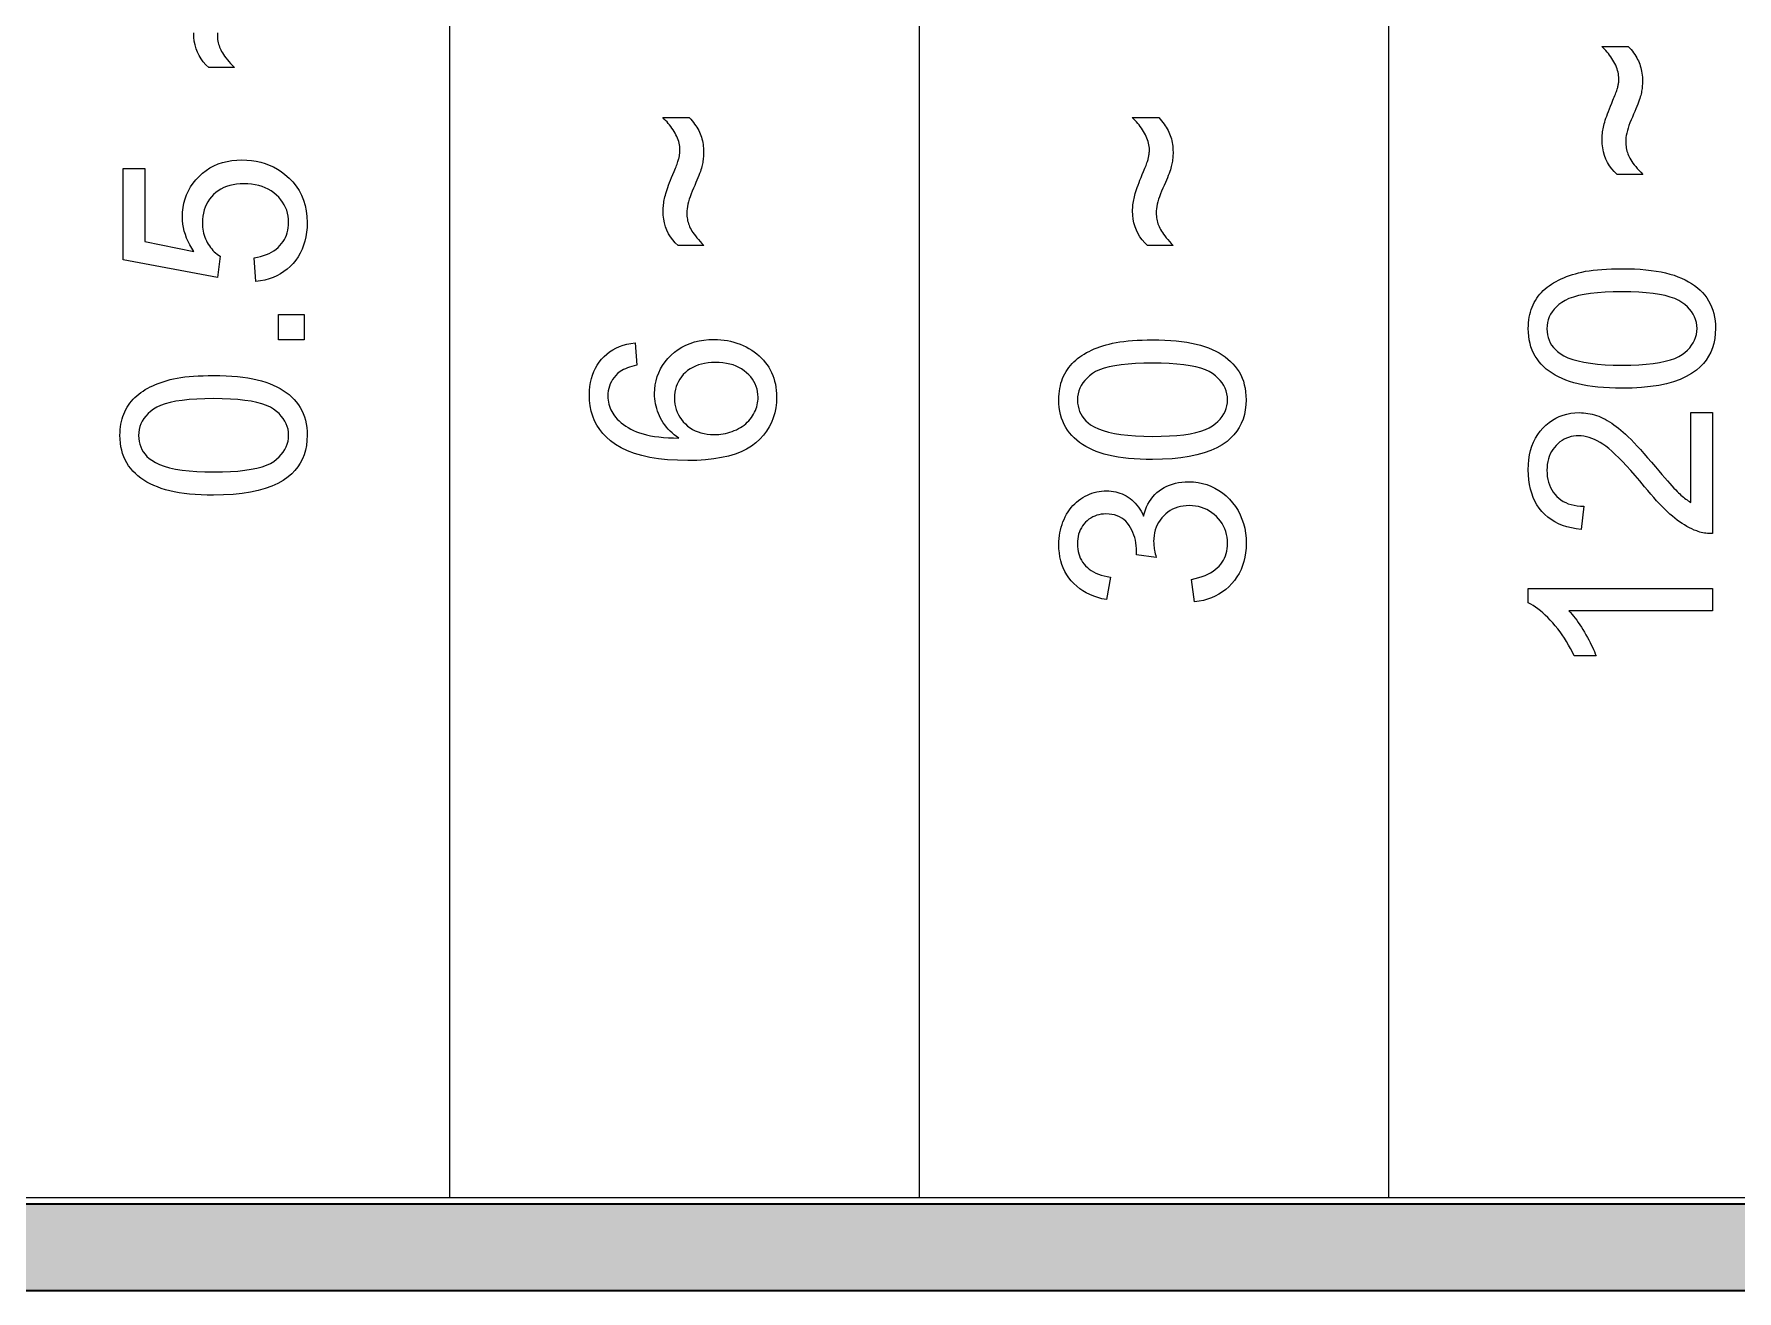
# Model space of a CAD drawing. Extents: x 23 to 417, y 3 to 294.
# Drawn here: x 185 to 194.29, y 9.76 to 16.62 of the extents above; entities that cross this region are included whole.
import ezdxf

# ---------------------------------------------------------------- set-up
doc = ezdxf.new("R2010")
doc.units = 0

msp = doc.modelspace()

# ---------------------------------------------------------------- linework, layer by layer
at = {"color": 7, "lineweight": 13}
for p, q in [((187.2701, 10.2717), (187.2701, 50.2717)), ((189.8308, 10.2717), (189.8308, 50.2717)), ((192.3915, 10.2717), (192.3915, 50.2717)), ((176.4666, 10.2717), (230.8022, 10.2717))]:
    msp.add_line(p, q, dxfattribs=at)
at = {"color": 7, "lineweight": 35}
for p, q in [((30.2375, 10.2375), (409.7625, 10.2375)), ((410.2375, 9.7625), (29.7625, 9.7625))]:
    msp.add_line(p, q, dxfattribs=at)
at = {"color": 7, "lineweight": 13}
msp.add_lwpolyline([(186.0017, 16.6232), (186.0013, 16.6121), (186.0015, 16.6034), (186.0021, 16.5949), (186.003, 16.5864), (186.0043, 16.578), (186.006, 16.5697), (186.0081, 16.5616), (186.0105, 16.5535), (186.0134, 16.5455), (186.0165, 16.5377), (186.0201, 16.5299), (186.0242, 16.522), (186.0291, 16.5137), (186.0346, 16.5051), (186.041, 16.4961), (186.048, 16.4867), (186.0558, 16.4769), (186.0643, 16.4668), (186.0735, 16.4562), (186.0834, 16.4453), (186.0941, 16.4341), (185.9543, 16.4341), (185.9387, 16.449), (185.9248, 16.4648), (185.9125, 16.4815), (185.9019, 16.4991), (185.8929, 16.5176), (185.8855, 16.537), (185.8798, 16.5574), (185.8757, 16.5786), (185.8732, 16.6007), (185.8724, 16.6237)], dxfattribs=at)
for points in [[(193.7762, 15.8515), (193.6364, 15.8515), (193.6208, 15.8664), (193.6069, 15.8823), (193.5947, 15.899), (193.584, 15.9166), (193.575, 15.9351), (193.5676, 15.9545), (193.5619, 15.9748), (193.5578, 15.996), (193.5554, 16.0182), (193.5545, 16.0412), (193.5547, 16.0494), (193.555, 16.0577), (193.5556, 16.0661), (193.5564, 16.0746), (193.5575, 16.0831), (193.5588, 16.0918), (193.5604, 16.1005), (193.5622, 16.1093), (193.5642, 16.1182), (193.5665, 16.1271), (193.5691, 16.1365), (193.5722, 16.1467), (193.5758, 16.1576), (193.5798, 16.1692), (193.5843, 16.1817), (193.5893, 16.1949), (193.5947, 16.2089), (193.6006, 16.2236), (193.607, 16.2391), (193.6139, 16.2554), (193.6177, 16.2645), (193.6212, 16.2732), (193.6245, 16.2815), (193.6275, 16.2892), (193.6302, 16.2965), (193.6327, 16.3034), (193.6349, 16.3097), (193.6368, 16.3156), (193.6384, 16.321), (193.6398, 16.326), (193.641, 16.3307), (193.642, 16.3354), (193.6429, 16.3401), (193.6437, 16.3448), (193.6444, 16.3496), (193.645, 16.3543), (193.6454, 16.3591), (193.6457, 16.3638), (193.6459, 16.3686), (193.6459, 16.3734), (193.6457, 16.3823), (193.6449, 16.3912), (193.6436, 16.4002), (193.6417, 16.4093), (193.6393, 16.4185), (193.6364, 16.4277), (193.6329, 16.4369), (193.6289, 16.4463), (193.6244, 16.4557), (193.6193, 16.4651), (193.6139, 16.4745), (193.6082, 16.4836), (193.6021, 16.4926), (193.5959, 16.5013), (193.5893, 16.5099), (193.5825, 16.5182), (193.5754, 16.5263), (193.568, 16.5342), (193.5604, 16.5419), (193.5525, 16.5494), (193.6971, 16.5494), (193.7051, 16.5406), (193.7126, 16.5318), (193.7196, 16.5231), (193.7262, 16.5143), (193.7324, 16.5054), (193.7381, 16.4966), (193.7434, 16.4877), (193.7482, 16.4788), (193.7525, 16.4699), (193.7564, 16.461), (193.7599, 16.452), (193.7631, 16.4427), (193.7658, 16.4332), (193.7682, 16.4235), (193.7703, 16.4135), (193.7719, 16.4033), (193.7732, 16.393), (193.7741, 16.3823), (193.7747, 16.3715), (193.7749, 16.3604), (193.7748, 16.3523), (193.7745, 16.3442), (193.774, 16.3362), (193.7733, 16.3283), (193.7725, 16.3204), (193.7714, 16.3126), (193.7702, 16.3049), (193.7688, 16.2973), (193.7671, 16.2898), (193.7653, 16.2823), (193.7631, 16.2744), (193.7604, 16.2657), (193.7572, 16.2561), (193.7534, 16.2456), (193.7491, 16.2342), (193.7443, 16.222), (193.7389, 16.2089), (193.733, 16.1949), (193.7266, 16.18), (193.7196, 16.1643), (193.7127, 16.1484), (193.7066, 16.133), (193.7012, 16.1182), (193.6965, 16.1039), (193.6925, 16.0902), (193.6892, 16.077), (193.6867, 16.0643), (193.6849, 16.0522), (193.6838, 16.0406), (193.6835, 16.0296), (193.6836, 16.0209), (193.6842, 16.0123), (193.6852, 16.0038), (193.6865, 15.9955), (193.6881, 15.9872), (193.6902, 15.979), (193.6927, 15.971), (193.6955, 15.963), (193.6987, 15.9551), (193.7022, 15.9474), (193.7063, 15.9395), (193.7112, 15.9312), (193.7168, 15.9226), (193.7231, 15.9135), (193.7301, 15.9041), (193.7379, 15.8944), (193.7464, 15.8842), (193.7556, 15.8737), (193.7655, 15.8628)], [(188.6548, 15.4631), (188.515, 15.4631), (188.4994, 15.478), (188.4855, 15.4938), (188.4732, 15.5105), (188.4626, 15.5281), (188.4536, 15.5466), (188.4462, 15.566), (188.4405, 15.5864), (188.4364, 15.6076), (188.4339, 15.6297), (188.4331, 15.6527), (188.4332, 15.6609), (188.4336, 15.6692), (188.4342, 15.6776), (188.435, 15.6861), (188.4361, 15.6946), (188.4374, 15.7033), (188.439, 15.712), (188.4408, 15.7208), (188.4428, 15.7297), (188.4451, 15.7386), (188.4477, 15.748), (188.4508, 15.7582), (188.4543, 15.7691), (188.4584, 15.7808), (188.4629, 15.7932), (188.4678, 15.8064), (188.4733, 15.8204), (188.4792, 15.8351), (188.4856, 15.8506), (188.4925, 15.8669), (188.4963, 15.8761), (188.4998, 15.8848), (188.5031, 15.893), (188.5061, 15.9008), (188.5088, 15.9081), (188.5113, 15.9149), (188.5135, 15.9212), (188.5154, 15.9271), (188.517, 15.9325), (188.5184, 15.9375), (188.5196, 15.9422), (188.5206, 15.9469), (188.5215, 15.9516), (188.5223, 15.9564), (188.523, 15.9611), (188.5235, 15.9658), (188.524, 15.9706), (188.5243, 15.9754), (188.5245, 15.9801), (188.5245, 15.9849), (188.5243, 15.9938), (188.5235, 16.0027), (188.5221, 16.0118), (188.5203, 16.0209), (188.5179, 16.03), (188.515, 16.0392), (188.5115, 16.0485), (188.5075, 16.0578), (188.503, 16.0672), (188.4979, 16.0766), (188.4925, 16.086), (188.4867, 16.0952), (188.4807, 16.1041), (188.4745, 16.1129), (188.4679, 16.1214), (188.4611, 16.1297), (188.454, 16.1378), (188.4466, 16.1457), (188.439, 16.1534), (188.4311, 16.1609), (188.5757, 16.1609), (188.5836, 16.1521), (188.5912, 16.1434), (188.5982, 16.1346), (188.6048, 16.1258), (188.611, 16.117), (188.6167, 16.1081), (188.622, 16.0993), (188.6268, 16.0904), (188.6311, 16.0815), (188.635, 16.0725), (188.6385, 16.0635), (188.6417, 16.0542), (188.6444, 16.0447), (188.6468, 16.035), (188.6488, 16.0251), (188.6505, 16.0149), (188.6518, 16.0045), (188.6527, 15.9939), (188.6533, 15.983), (188.6534, 15.9719), (188.6534, 15.9638), (188.6531, 15.9557), (188.6526, 15.9477), (188.6519, 15.9398), (188.6511, 15.9319), (188.65, 15.9242), (188.6488, 15.9165), (188.6473, 15.9088), (188.6457, 15.9013), (188.6439, 15.8938), (188.6417, 15.886), (188.639, 15.8772), (188.6358, 15.8676), (188.632, 15.8571), (188.6277, 15.8457), (188.6229, 15.8335), (188.6175, 15.8204), (188.6116, 15.8064), (188.6052, 15.7915), (188.5982, 15.7758), (188.5913, 15.7599), (188.5852, 15.7446), (188.5798, 15.7297), (188.5751, 15.7155), (188.5711, 15.7017), (188.5678, 15.6885), (188.5653, 15.6759), (188.5635, 15.6637), (188.5624, 15.6521), (188.562, 15.6411), (188.5622, 15.6324), (188.5628, 15.6238), (188.5637, 15.6154), (188.565, 15.607), (188.5667, 15.5987), (188.5688, 15.5906), (188.5712, 15.5825), (188.5741, 15.5745), (188.5772, 15.5667), (188.5808, 15.5589), (188.5849, 15.551), (188.5898, 15.5427), (188.5953, 15.5341), (188.6017, 15.5251), (188.6087, 15.5157), (188.6165, 15.5059), (188.625, 15.4958), (188.6342, 15.4852), (188.6441, 15.4743)], [(191.2155, 15.4631), (191.0757, 15.4631), (191.0601, 15.478), (191.0462, 15.4938), (191.034, 15.5105), (191.0233, 15.5281), (191.0143, 15.5466), (191.0069, 15.566), (191.0012, 15.5864), (190.9971, 15.6076), (190.9947, 15.6297), (190.9938, 15.6527), (190.994, 15.6609), (190.9943, 15.6692), (190.9949, 15.6776), (190.9957, 15.6861), (190.9968, 15.6946), (190.9981, 15.7033), (190.9997, 15.712), (191.0015, 15.7208), (191.0035, 15.7297), (191.0058, 15.7386), (191.0084, 15.748), (191.0115, 15.7582), (191.0151, 15.7691), (191.0191, 15.7808), (191.0236, 15.7932), (191.0286, 15.8064), (191.034, 15.8204), (191.0399, 15.8351), (191.0463, 15.8506), (191.0532, 15.8669), (191.057, 15.8761), (191.0605, 15.8848), (191.0638, 15.893), (191.0668, 15.9008), (191.0695, 15.9081), (191.072, 15.9149), (191.0742, 15.9212), (191.0761, 15.9271), (191.0777, 15.9325), (191.0791, 15.9375), (191.0803, 15.9422), (191.0813, 15.9469), (191.0822, 15.9516), (191.083, 15.9564), (191.0837, 15.9611), (191.0843, 15.9658), (191.0847, 15.9706), (191.085, 15.9754), (191.0852, 15.9801), (191.0852, 15.9849), (191.085, 15.9938), (191.0842, 16.0027), (191.0829, 16.0118), (191.081, 16.0209), (191.0786, 16.03), (191.0757, 16.0392), (191.0722, 16.0485), (191.0682, 16.0578), (191.0637, 16.0672), (191.0586, 16.0766), (191.0532, 16.086), (191.0475, 16.0952), (191.0414, 16.1041), (191.0352, 16.1129), (191.0286, 16.1214), (191.0218, 16.1297), (191.0147, 16.1378), (191.0073, 16.1457), (190.9997, 16.1534), (190.9918, 16.1609), (191.1364, 16.1609), (191.1444, 16.1521), (191.1519, 16.1434), (191.1589, 16.1346), (191.1655, 16.1258), (191.1717, 16.117), (191.1774, 16.1081), (191.1827, 16.0993), (191.1875, 16.0904), (191.1918, 16.0815), (191.1957, 16.0725), (191.1992, 16.0635), (191.2024, 16.0542), (191.2051, 16.0447), (191.2075, 16.035), (191.2096, 16.0251), (191.2112, 16.0149), (191.2125, 16.0045), (191.2134, 15.9939), (191.214, 15.983), (191.2142, 15.9719), (191.2141, 15.9638), (191.2138, 15.9557), (191.2133, 15.9477), (191.2126, 15.9398), (191.2118, 15.9319), (191.2107, 15.9242), (191.2095, 15.9165), (191.2081, 15.9088), (191.2064, 15.9013), (191.2046, 15.8938), (191.2024, 15.886), (191.1997, 15.8772), (191.1965, 15.8676), (191.1927, 15.8571), (191.1884, 15.8457), (191.1836, 15.8335), (191.1782, 15.8204), (191.1723, 15.8064), (191.1659, 15.7915), (191.1589, 15.7758), (191.152, 15.7599), (191.1459, 15.7446), (191.1405, 15.7297), (191.1358, 15.7155), (191.1318, 15.7017), (191.1285, 15.6885), (191.126, 15.6759), (191.1242, 15.6637), (191.1231, 15.6521), (191.1228, 15.6411), (191.1229, 15.6324), (191.1235, 15.6238), (191.1245, 15.6154), (191.1258, 15.607), (191.1274, 15.5987), (191.1295, 15.5906), (191.132, 15.5825), (191.1348, 15.5745), (191.138, 15.5667), (191.1415, 15.5589), (191.1456, 15.551), (191.1505, 15.5427), (191.1561, 15.5341), (191.1624, 15.5251), (191.1694, 15.5157), (191.1772, 15.5059), (191.1857, 15.4958), (191.1949, 15.4852), (191.2048, 15.4743)], [(186.2121, 15.2676), (186.2012, 15.3966), (186.2196, 15.3998), (186.237, 15.4038), (186.2535, 15.4086), (186.269, 15.4141), (186.2837, 15.4203), (186.2973, 15.4274), (186.3101, 15.4352), (186.3219, 15.4437), (186.3328, 15.453), (186.3427, 15.4631), (186.3518, 15.4737), (186.3598, 15.4848), (186.3669, 15.4963), (186.3731, 15.5082), (186.3783, 15.5206), (186.3826, 15.5334), (186.3859, 15.5466), (186.3883, 15.5603), (186.3897, 15.5744), (186.3902, 15.5889), (186.3895, 15.6064), (186.3875, 15.6233), (186.3841, 15.6397), (186.3795, 15.6555), (186.3734, 15.6708), (186.3661, 15.6855), (186.3574, 15.6997), (186.3474, 15.7133), (186.336, 15.7264), (186.3233, 15.739), (186.3095, 15.7506), (186.2948, 15.7611), (186.2793, 15.7703), (186.2628, 15.7783), (186.2455, 15.785), (186.2274, 15.7906), (186.2083, 15.7949), (186.1884, 15.7979), (186.1676, 15.7998), (186.146, 15.8004), (186.1254, 15.7998), (186.1057, 15.798), (186.0869, 15.7951), (186.069, 15.7909), (186.052, 15.7856), (186.0359, 15.7791), (186.0206, 15.7715), (186.0063, 15.7626), (185.9928, 15.7526), (185.9802, 15.7414), (185.9687, 15.7292), (185.9583, 15.7163), (185.9492, 15.7027), (185.9413, 15.6883), (185.9347, 15.6732), (185.9292, 15.6574), (185.925, 15.6409), (185.9219, 15.6236), (185.9201, 15.6056), (185.9195, 15.5869), (185.9198, 15.5751), (185.9206, 15.5636), (185.9219, 15.5523), (185.9238, 15.5412), (185.9262, 15.5304), (185.9292, 15.5198), (185.9327, 15.5095), (185.9367, 15.4993), (185.9413, 15.4894), (185.9464, 15.4798), (185.952, 15.4704), (185.9579, 15.4615), (185.9641, 15.453), (185.9706, 15.4449), (185.9774, 15.4371), (185.9845, 15.4298), (185.992, 15.423), (185.9998, 15.4165), (186.0079, 15.4104), (186.0164, 15.4047), (186.0013, 15.2895), (185.4877, 15.3863), (185.4877, 15.8836), (185.605, 15.8836), (185.605, 15.4846), (185.8738, 15.4307), (185.8619, 15.4488), (185.8512, 15.467), (185.8418, 15.4855), (185.8336, 15.5041), (185.8267, 15.5229), (185.8211, 15.5419), (185.8167, 15.5611), (185.8135, 15.5804), (185.8117, 15.5999), (185.811, 15.6196), (185.8119, 15.6454), (185.8147, 15.6704), (185.8192, 15.6945), (185.8255, 15.7178), (185.8337, 15.7403), (185.8437, 15.762), (185.8555, 15.7829), (185.8691, 15.803), (185.8845, 15.8222), (185.9017, 15.8406), (185.9204, 15.8577), (185.9401, 15.873), (185.9609, 15.8865), (185.9826, 15.8982), (186.0054, 15.9082), (186.0293, 15.9163), (186.0542, 15.9226), (186.0801, 15.9271), (186.107, 15.9298), (186.135, 15.9307), (186.1618, 15.9299), (186.1879, 15.9275), (186.2132, 15.9235), (186.2377, 15.918), (186.2616, 15.9109), (186.2847, 15.9022), (186.307, 15.8919), (186.3287, 15.88), (186.3495, 15.8666), (186.3697, 15.8515), (186.3928, 15.8316), (186.4134, 15.8103), (186.4316, 15.7875), (186.4474, 15.7633), (186.4608, 15.7378), (186.4717, 15.7108), (186.4802, 15.6825), (186.4863, 15.6527), (186.4899, 15.6215), (186.4911, 15.5889), (186.4904, 15.5621), (186.4881, 15.5364), (186.4842, 15.5116), (186.4789, 15.4878), (186.472, 15.465), (186.4636, 15.4433), (186.4537, 15.4225), (186.4422, 15.4027), (186.4292, 15.384), (186.4147, 15.3662), (186.3989, 15.3497), (186.3822, 15.3346), (186.3644, 15.3211), (186.3456, 15.309), (186.3259, 15.2984), (186.3051, 15.2893), (186.2834, 15.2817), (186.2606, 15.2755), (186.2369, 15.2708)], [(193.663, 14.6851), (193.6282, 14.6855), (193.5948, 14.6866), (193.5628, 14.6884), (193.5322, 14.6909), (193.5029, 14.6942), (193.4751, 14.6982), (193.4486, 14.703), (193.4235, 14.7085), (193.3998, 14.7147), (193.3775, 14.7216), (193.3564, 14.7292), (193.3363, 14.7376), (193.3171, 14.7467), (193.299, 14.7565), (193.2818, 14.767), (193.2656, 14.7782), (193.2504, 14.7901), (193.2362, 14.8027), (193.223, 14.816), (193.2107, 14.83), (193.1996, 14.8448), (193.1896, 14.8603), (193.1808, 14.8766), (193.1732, 14.8936), (193.1667, 14.9113), (193.1615, 14.9298), (193.1574, 14.949), (193.1544, 14.969), (193.1527, 14.9897), (193.1521, 15.0112), (193.1524, 15.0271), (193.1534, 15.0426), (193.155, 15.0577), (193.1573, 15.0724), (193.1602, 15.0867), (193.1637, 15.1006), (193.168, 15.1141), (193.1728, 15.1273), (193.1783, 15.14), (193.1845, 15.1524), (193.1913, 15.1643), (193.1986, 15.1758), (193.2065, 15.1869), (193.215, 15.1975), (193.224, 15.2078), (193.2337, 15.2176), (193.2439, 15.227), (193.2547, 15.236), (193.266, 15.2445), (193.2779, 15.2526), (193.2904, 15.2604), (193.3034, 15.2678), (193.317, 15.2748), (193.331, 15.2815), (193.3456, 15.2879), (193.3608, 15.294), (193.3764, 15.2997), (193.3926, 15.305), (193.4094, 15.31), (193.4266, 15.3147), (193.4448, 15.319), (193.4641, 15.3228), (193.4847, 15.3262), (193.5065, 15.3291), (193.5296, 15.3316), (193.5538, 15.3336), (193.5793, 15.3352), (193.606, 15.3363), (193.6339, 15.337), (193.663, 15.3372), (193.6975, 15.3368), (193.7307, 15.3358), (193.7625, 15.334), (193.7929, 15.3314), (193.822, 15.3282), (193.8497, 15.3242), (193.8761, 15.3195), (193.9011, 15.3141), (193.9248, 15.3079), (193.9471, 15.3011), (193.9682, 15.2935), (193.9884, 15.2852), (194.0076, 15.2761), (194.0257, 15.2664), (194.0429, 15.256), (194.0592, 15.2448), (194.0744, 15.2329), (194.0887, 15.2203), (194.1019, 15.207), (194.1142, 15.1929), (194.1254, 15.1782), (194.1355, 15.1626), (194.1443, 15.1464), (194.152, 15.1293), (194.1585, 15.1115), (194.1638, 15.093), (194.1679, 15.0736), (194.1709, 15.0536), (194.1726, 15.0327), (194.1732, 15.0112), (194.1722, 14.9829), (194.1691, 14.9558), (194.1639, 14.93), (194.1566, 14.9054), (194.1473, 14.8821), (194.1359, 14.86), (194.1224, 14.8391), (194.1069, 14.8195), (194.0892, 14.8011), (194.0695, 14.784), (194.043, 14.7652), (194.0133, 14.7484), (193.9805, 14.7336), (193.9446, 14.7207), (193.9055, 14.7098), (193.8633, 14.7009), (193.8179, 14.694), (193.7694, 14.6891), (193.7178, 14.6861)], [(193.663, 14.8113), (193.7106, 14.8119), (193.7549, 14.8136), (193.7959, 14.8165), (193.8336, 14.8205), (193.8681, 14.8257), (193.8992, 14.832), (193.927, 14.8395), (193.9516, 14.8482), (193.9728, 14.858), (193.9908, 14.8689), (194.0062, 14.8807), (194.0201, 14.8931), (194.0323, 14.9059), (194.0429, 14.9194), (194.0519, 14.9333), (194.0592, 14.9478), (194.0649, 14.9628), (194.069, 14.9784), (194.0715, 14.9945), (194.0723, 15.0112), (194.0715, 15.0278), (194.069, 15.0439), (194.0649, 15.0595), (194.0592, 15.0745), (194.0518, 15.089), (194.0428, 15.103), (194.0322, 15.1164), (194.0199, 15.1292), (194.006, 15.1416), (193.9904, 15.1534), (193.9724, 15.1643), (193.9511, 15.1741), (193.9266, 15.1828), (193.8987, 15.1903), (193.8676, 15.1966), (193.8333, 15.2018), (193.7956, 15.2058), (193.7547, 15.2087), (193.7105, 15.2104), (193.663, 15.211), (193.6153, 15.2104), (193.5708, 15.2087), (193.5298, 15.2058), (193.492, 15.2018), (193.4575, 15.1966), (193.4263, 15.1903), (193.3985, 15.1828), (193.374, 15.1741), (193.3528, 15.1643), (193.3349, 15.1534), (193.3195, 15.1416), (193.3057, 15.1292), (193.2935, 15.1162), (193.2829, 15.1027), (193.274, 15.0887), (193.2667, 15.074), (193.261, 15.0588), (193.257, 15.043), (193.2545, 15.0267), (193.2537, 15.0098), (193.2544, 14.9932), (193.2566, 14.9773), (193.2602, 14.9621), (193.2652, 14.9476), (193.2716, 14.9337), (193.2795, 14.9206), (193.2888, 14.9081), (193.2996, 14.8963), (193.3117, 14.8852), (193.3253, 14.8747), (193.3452, 14.8627), (193.3681, 14.8519), (193.3941, 14.8424), (193.4232, 14.8341), (193.4555, 14.8271), (193.4908, 14.8214), (193.5292, 14.817), (193.5707, 14.8138), (193.6153, 14.8119)], [(186.4741, 14.9484), (186.3342, 14.9484), (186.3342, 15.0882), (186.4741, 15.0882)], [(188.2796, 14.9337), (188.2892, 14.8116), (188.2751, 14.8082), (188.2619, 14.8045), (188.2494, 14.8006), (188.2377, 14.7964), (188.2268, 14.7918), (188.2167, 14.7871), (188.2074, 14.782), (188.1988, 14.7767), (188.1911, 14.7711), (188.1841, 14.7652), (188.1742, 14.7551), (188.1652, 14.7444), (188.1574, 14.7333), (188.1505, 14.7217), (188.1448, 14.7097), (188.14, 14.6971), (188.1364, 14.6842), (188.1337, 14.6707), (188.1321, 14.6568), (188.1316, 14.6425), (188.1319, 14.6309), (188.1329, 14.6196), (188.1346, 14.6086), (188.1369, 14.5978), (188.1398, 14.5874), (188.1434, 14.5772), (188.1477, 14.5674), (188.1526, 14.5578), (188.1581, 14.5485), (188.1644, 14.5395), (188.1732, 14.5281), (188.1828, 14.5173), (188.1932, 14.5069), (188.2044, 14.497), (188.2164, 14.4876), (188.2291, 14.4787), (188.2426, 14.4703), (188.2569, 14.4624), (188.272, 14.455), (188.2878, 14.4481), (188.3047, 14.4417), (188.3231, 14.436), (188.3427, 14.4309), (188.3638, 14.4264), (188.3862, 14.4226), (188.41, 14.4195), (188.4352, 14.417), (188.4618, 14.4151), (188.4897, 14.4139), (188.5191, 14.4133), (188.5059, 14.4223), (188.4935, 14.4318), (188.4817, 14.4417), (188.4706, 14.4519), (188.4602, 14.4626), (188.4506, 14.4736), (188.4416, 14.485), (188.4333, 14.4969), (188.4257, 14.5091), (188.4188, 14.5217), (188.4126, 14.5346), (188.407, 14.5476), (188.4021, 14.5608), (188.3978, 14.574), (188.3942, 14.5874), (188.3913, 14.6009), (188.389, 14.6145), (188.3874, 14.6282), (188.3864, 14.6421), (188.3861, 14.6561), (188.387, 14.6803), (188.3897, 14.7038), (188.3942, 14.7265), (188.4005, 14.7485), (188.4086, 14.7698), (188.4186, 14.7903), (188.4303, 14.8101), (188.4439, 14.8292), (188.4593, 14.8476), (188.4764, 14.8652), (188.495, 14.8816), (188.5147, 14.8962), (188.5354, 14.9092), (188.5572, 14.9204), (188.58, 14.9299), (188.6039, 14.9377), (188.6289, 14.9437), (188.6549, 14.948), (188.6819, 14.9506), (188.7101, 14.9515), (188.7288, 14.9511), (188.7472, 14.9498), (188.7654, 14.9478), (188.7832, 14.945), (188.8009, 14.9413), (188.8182, 14.9369), (188.8353, 14.9316), (188.8522, 14.9255), (188.8687, 14.9186), (188.885, 14.9109), (188.9008, 14.9025), (188.9158, 14.8934), (188.9301, 14.8838), (188.9436, 14.8736), (188.9564, 14.8627), (188.9684, 14.8512), (188.9796, 14.8392), (188.9901, 14.8265), (188.9999, 14.8132), (189.0088, 14.7994), (189.017, 14.785), (189.0243, 14.7702), (189.0308, 14.7551), (189.0363, 14.7395), (189.0411, 14.7236), (189.0449, 14.7073), (189.0479, 14.6907), (189.0501, 14.6736), (189.0514, 14.6562), (189.0518, 14.6384), (189.0507, 14.6082), (189.0473, 14.5792), (189.0417, 14.5514), (189.0338, 14.5246), (189.0236, 14.499), (189.0112, 14.4746), (188.9965, 14.4512), (188.9796, 14.429), (188.9604, 14.408), (188.9389, 14.388), (188.9149, 14.3696), (188.8879, 14.3532), (188.858, 14.3386), (188.8252, 14.326), (188.7894, 14.3154), (188.7508, 14.3067), (188.7092, 14.2999), (188.6647, 14.295), (188.6172, 14.2921), (188.5668, 14.2912), (188.5104, 14.2922), (188.4572, 14.2955), (188.4071, 14.3008), (188.3602, 14.3083), (188.3165, 14.3179), (188.2759, 14.3297), (188.2385, 14.3436), (188.2043, 14.3597), (188.1732, 14.3779), (188.1453, 14.3983), (188.1235, 14.4176), (188.104, 14.4382), (188.0868, 14.4602), (188.0719, 14.4834), (188.0593, 14.5079), (188.049, 14.5337), (188.041, 14.5608), (188.0352, 14.5893), (188.0318, 14.619), (188.0307, 14.65), (188.0313, 14.6731), (188.0333, 14.6955), (188.0366, 14.7169), (188.0413, 14.7376), (188.0472, 14.7573), (188.0545, 14.7762), (188.0631, 14.7943), (188.073, 14.8115), (188.0843, 14.8278), (188.0968, 14.8433), (188.1106, 14.8578), (188.1253, 14.8711), (188.1411, 14.8831), (188.1578, 14.894), (188.1756, 14.9036), (188.1944, 14.9121), (188.2142, 14.9193), (188.235, 14.9253), (188.2568, 14.9301)], [(191.1023, 14.2966), (191.0675, 14.297), (191.0341, 14.2981), (191.0021, 14.2999), (190.9715, 14.3025), (190.9422, 14.3057), (190.9144, 14.3098), (190.8879, 14.3145), (190.8628, 14.32), (190.8391, 14.3262), (190.8168, 14.3331), (190.7957, 14.3408), (190.7756, 14.3491), (190.7564, 14.3582), (190.7383, 14.368), (190.7211, 14.3785), (190.7049, 14.3897), (190.6897, 14.4016), (190.6755, 14.4142), (190.6623, 14.4275), (190.65, 14.4416), (190.6389, 14.4563), (190.6289, 14.4718), (190.6201, 14.4881), (190.6125, 14.5051), (190.606, 14.5228), (190.6008, 14.5413), (190.5967, 14.5605), (190.5937, 14.5805), (190.592, 14.6012), (190.5914, 14.6227), (190.5917, 14.6386), (190.5927, 14.6541), (190.5943, 14.6692), (190.5966, 14.6839), (190.5995, 14.6982), (190.603, 14.7121), (190.6073, 14.7257), (190.6121, 14.7388), (190.6176, 14.7515), (190.6238, 14.7639), (190.6306, 14.7758), (190.6379, 14.7873), (190.6458, 14.7984), (190.6543, 14.8091), (190.6633, 14.8193), (190.673, 14.8291), (190.6832, 14.8385), (190.694, 14.8475), (190.7053, 14.856), (190.7172, 14.8642), (190.7297, 14.8719), (190.7427, 14.8793), (190.7563, 14.8864), (190.7703, 14.8931), (190.7849, 14.8995), (190.8001, 14.9055), (190.8157, 14.9112), (190.8319, 14.9165), (190.8487, 14.9216), (190.8659, 14.9262), (190.8841, 14.9305), (190.9034, 14.9343), (190.924, 14.9377), (190.9458, 14.9406), (190.9689, 14.9431), (190.9931, 14.9451), (191.0186, 14.9467), (191.0453, 14.9478), (191.0732, 14.9485), (191.1023, 14.9487), (191.1368, 14.9484), (191.17, 14.9473), (191.2018, 14.9455), (191.2322, 14.943), (191.2613, 14.9397), (191.289, 14.9357), (191.3154, 14.931), (191.3404, 14.9256), (191.3641, 14.9195), (191.3864, 14.9126), (191.4075, 14.905), (191.4277, 14.8967), (191.4469, 14.8877), (191.465, 14.8779), (191.4822, 14.8675), (191.4985, 14.8563), (191.5137, 14.8444), (191.528, 14.8318), (191.5412, 14.8185), (191.5535, 14.8045), (191.5647, 14.7897), (191.5748, 14.7742), (191.5836, 14.7579), (191.5913, 14.7408), (191.5978, 14.723), (191.6031, 14.7045), (191.6072, 14.6852), (191.6102, 14.6651), (191.6119, 14.6443), (191.6125, 14.6227), (191.6115, 14.5944), (191.6084, 14.5673), (191.6032, 14.5415), (191.5959, 14.5169), (191.5866, 14.4936), (191.5752, 14.4715), (191.5617, 14.4506), (191.5462, 14.431), (191.5285, 14.4127), (191.5089, 14.3955), (191.4823, 14.3767), (191.4526, 14.3599), (191.4198, 14.3451), (191.3839, 14.3322), (191.3448, 14.3214), (191.3026, 14.3124), (191.2572, 14.3055), (191.2087, 14.3006), (191.1571, 14.2976)], [(188.7108, 14.4324), (188.7234, 14.4326), (188.7359, 14.4334), (188.7483, 14.4348), (188.7606, 14.4367), (188.7728, 14.4391), (188.7849, 14.4421), (188.7969, 14.4456), (188.8088, 14.4496), (188.8205, 14.4542), (188.8322, 14.4593), (188.8435, 14.4649), (188.8542, 14.4709), (188.8645, 14.4774), (188.8741, 14.4843), (188.8832, 14.4916), (188.8918, 14.4994), (188.8998, 14.5076), (188.9073, 14.5162), (188.9142, 14.5252), (188.9205, 14.5347), (188.9263, 14.5444), (188.9314, 14.5542), (188.936, 14.5642), (188.9399, 14.5742), (188.9433, 14.5843), (188.946, 14.5945), (188.9481, 14.6048), (188.9496, 14.6152), (188.9506, 14.6257), (188.9509, 14.6363), (188.9502, 14.6517), (188.9483, 14.6666), (188.9452, 14.681), (188.9408, 14.695), (188.9352, 14.7086), (188.9283, 14.7218), (188.9201, 14.7345), (188.9107, 14.7468), (188.9, 14.7586), (188.8881, 14.77), (188.8751, 14.7806), (188.8612, 14.7902), (188.8464, 14.7985), (188.8307, 14.8058), (188.8141, 14.812), (188.7966, 14.817), (188.7782, 14.8209), (188.7589, 14.8237), (188.7387, 14.8254), (188.7176, 14.826), (188.6973, 14.8254), (188.6779, 14.8237), (188.6593, 14.821), (188.6417, 14.8171), (188.6249, 14.8121), (188.609, 14.8061), (188.594, 14.7989), (188.5798, 14.7906), (188.5666, 14.7812), (188.5542, 14.7707), (188.5429, 14.7594), (188.5327, 14.7475), (188.5238, 14.735), (188.516, 14.7219), (188.5094, 14.7083), (188.5041, 14.6941), (188.4999, 14.6793), (188.4969, 14.664), (188.4951, 14.648), (188.4945, 14.6315), (188.4951, 14.6152), (188.4969, 14.5993), (188.4999, 14.5839), (188.5041, 14.569), (188.5094, 14.5546), (188.516, 14.5408), (188.5238, 14.5274), (188.5327, 14.5146), (188.5429, 14.5022), (188.5542, 14.4903), (188.5665, 14.4793), (188.5796, 14.4695), (188.5934, 14.4608), (188.6079, 14.4532), (188.6232, 14.4469), (188.6392, 14.4416), (188.656, 14.4376), (188.6735, 14.4347), (188.6917, 14.4329)], [(191.1023, 14.4228), (191.1499, 14.4234), (191.1942, 14.4251), (191.2352, 14.428), (191.2729, 14.432), (191.3074, 14.4372), (191.3385, 14.4436), (191.3663, 14.4511), (191.3909, 14.4597), (191.4121, 14.4695), (191.4301, 14.4805), (191.4455, 14.4923), (191.4594, 14.5046), (191.4716, 14.5175), (191.4822, 14.5309), (191.4912, 14.5448), (191.4985, 14.5593), (191.5042, 14.5744), (191.5083, 14.5899), (191.5108, 14.606), (191.5116, 14.6227), (191.5108, 14.6393), (191.5083, 14.6554), (191.5042, 14.671), (191.4985, 14.686), (191.4911, 14.7005), (191.4821, 14.7145), (191.4715, 14.7279), (191.4592, 14.7408), (191.4453, 14.7531), (191.4297, 14.7649), (191.4117, 14.7759), (191.3904, 14.7857), (191.3659, 14.7943), (191.338, 14.8018), (191.3069, 14.8081), (191.2726, 14.8133), (191.2349, 14.8174), (191.194, 14.8202), (191.1498, 14.822), (191.1023, 14.8225), (191.0546, 14.822), (191.0101, 14.8202), (190.9691, 14.8174), (190.9313, 14.8133), (190.8968, 14.8081), (190.8656, 14.8018), (190.8378, 14.7943), (190.8133, 14.7857), (190.7921, 14.7759), (190.7742, 14.7649), (190.7588, 14.7531), (190.745, 14.7407), (190.7328, 14.7278), (190.7222, 14.7143), (190.7133, 14.7002), (190.706, 14.6855), (190.7003, 14.6703), (190.6963, 14.6546), (190.6938, 14.6382), (190.693, 14.6213), (190.6937, 14.6047), (190.6959, 14.5888), (190.6995, 14.5736), (190.7045, 14.5591), (190.7109, 14.5453), (190.7188, 14.5321), (190.7281, 14.5196), (190.7389, 14.5078), (190.751, 14.4967), (190.7646, 14.4863), (190.7845, 14.4742), (190.8074, 14.4634), (190.8334, 14.4539), (190.8625, 14.4457), (190.8948, 14.4387), (190.9301, 14.433), (190.9685, 14.4285), (191.01, 14.4254), (191.0546, 14.4235)], [(185.9809, 14.1026), (185.9461, 14.1029), (185.9127, 14.104), (185.8807, 14.1058), (185.8501, 14.1084), (185.8208, 14.1117), (185.793, 14.1157), (185.7665, 14.1204), (185.7414, 14.1259), (185.7177, 14.1321), (185.6954, 14.1391), (185.6743, 14.1467), (185.6541, 14.1551), (185.635, 14.1641), (185.6168, 14.1739), (185.5997, 14.1844), (185.5835, 14.1956), (185.5683, 14.2075), (185.5541, 14.2201), (185.5409, 14.2335), (185.5286, 14.2475), (185.5175, 14.2623), (185.5075, 14.2778), (185.4987, 14.294), (185.4911, 14.311), (185.4846, 14.3288), (185.4794, 14.3473), (185.4753, 14.3665), (185.4723, 14.3864), (185.4706, 14.4072), (185.47, 14.4286), (185.4703, 14.4445), (185.4713, 14.46), (185.4729, 14.4751), (185.4752, 14.4898), (185.4781, 14.5042), (185.4816, 14.5181), (185.4858, 14.5316), (185.4907, 14.5447), (185.4962, 14.5575), (185.5024, 14.5698), (185.5091, 14.5817), (185.5165, 14.5933), (185.5244, 14.6043), (185.5329, 14.615), (185.5419, 14.6252), (185.5516, 14.6351), (185.5618, 14.6444), (185.5725, 14.6534), (185.5839, 14.662), (185.5958, 14.6701), (185.6083, 14.6778), (185.6213, 14.6852), (185.6348, 14.6923), (185.6489, 14.699), (185.6635, 14.7054), (185.6786, 14.7114), (185.6943, 14.7171), (185.7105, 14.7225), (185.7273, 14.7275), (185.7445, 14.7322), (185.7627, 14.7364), (185.782, 14.7403), (185.8026, 14.7436), (185.8244, 14.7466), (185.8474, 14.749), (185.8717, 14.7511), (185.8972, 14.7526), (185.9238, 14.7538), (185.9518, 14.7544), (185.9809, 14.7547), (186.0154, 14.7543), (186.0486, 14.7532), (186.0804, 14.7514), (186.1108, 14.7489), (186.1399, 14.7456), (186.1676, 14.7417), (186.194, 14.737), (186.219, 14.7315), (186.2427, 14.7254), (186.265, 14.7185), (186.2861, 14.7109), (186.3063, 14.7026), (186.3254, 14.6936), (186.3436, 14.6839), (186.3608, 14.6734), (186.377, 14.6622), (186.3923, 14.6504), (186.4065, 14.6378), (186.4198, 14.6244), (186.4321, 14.6104), (186.4433, 14.5956), (186.4534, 14.5801), (186.4622, 14.5638), (186.4699, 14.5468), (186.4764, 14.529), (186.4817, 14.5104), (186.4858, 14.4911), (186.4888, 14.471), (186.4905, 14.4502), (186.4911, 14.4286), (186.4901, 14.4003), (186.487, 14.3733), (186.4818, 14.3474), (186.4745, 14.3229), (186.4652, 14.2995), (186.4538, 14.2774), (186.4403, 14.2566), (186.4248, 14.237), (186.4071, 14.2186), (186.3874, 14.2015), (186.3609, 14.1827), (186.3312, 14.1659), (186.2984, 14.151), (186.2625, 14.1382), (186.2234, 14.1273), (186.1812, 14.1184), (186.1358, 14.1115), (186.0873, 14.1065), (186.0357, 14.1035)], [(185.9809, 14.2288), (186.0285, 14.2293), (186.0728, 14.2311), (186.1138, 14.2339), (186.1515, 14.238), (186.1859, 14.2432), (186.2171, 14.2495), (186.2449, 14.257), (186.2695, 14.2656), (186.2907, 14.2754), (186.3086, 14.2864), (186.3241, 14.2982), (186.338, 14.3105), (186.3502, 14.3234), (186.3608, 14.3368), (186.3698, 14.3508), (186.3771, 14.3653), (186.3828, 14.3803), (186.3869, 14.3959), (186.3893, 14.412), (186.3902, 14.4286), (186.3893, 14.4453), (186.3869, 14.4614), (186.3828, 14.4769), (186.3771, 14.492), (186.3697, 14.5065), (186.3607, 14.5204), (186.3501, 14.5338), (186.3378, 14.5467), (186.3239, 14.559), (186.3083, 14.5708), (186.2903, 14.5818), (186.269, 14.5916), (186.2445, 14.6002), (186.2166, 14.6077), (186.1855, 14.6141), (186.1511, 14.6193), (186.1135, 14.6233), (186.0726, 14.6262), (186.0284, 14.6279), (185.9809, 14.6285), (185.9332, 14.6279), (185.8887, 14.6262), (185.8476, 14.6233), (185.8099, 14.6193), (185.7754, 14.6141), (185.7442, 14.6077), (185.7164, 14.6002), (185.6919, 14.5916), (185.6707, 14.5818), (185.6528, 14.5708), (185.6374, 14.559), (185.6236, 14.5467), (185.6114, 14.5337), (185.6008, 14.5202), (185.5919, 14.5061), (185.5846, 14.4915), (185.5789, 14.4763), (185.5748, 14.4605), (185.5724, 14.4442), (185.5716, 14.4273), (185.5723, 14.4107), (185.5745, 14.3948), (185.578, 14.3796), (185.5831, 14.365), (185.5895, 14.3512), (185.5974, 14.338), (185.6067, 14.3255), (185.6174, 14.3137), (185.6296, 14.3026), (185.6432, 14.2922), (185.6631, 14.2801), (185.686, 14.2694), (185.712, 14.2598), (185.7411, 14.2516), (185.7733, 14.2446), (185.8087, 14.2389), (185.8471, 14.2345), (185.8886, 14.2313), (185.9332, 14.2294)], [(194.0382, 14.5534), (194.1562, 14.5534), (194.1562, 13.8925), (194.1473, 13.8924), (194.1386, 13.8926), (194.1299, 13.8932), (194.1212, 13.8941), (194.1127, 13.8954), (194.1042, 13.897), (194.0958, 13.8989), (194.0874, 13.9012), (194.0791, 13.9038), (194.0709, 13.9068), (194.0574, 13.9121), (194.044, 13.9181), (194.0306, 13.9247), (194.0172, 13.9318), (194.0039, 13.9396), (193.9906, 13.948), (193.9774, 13.957), (193.9642, 13.9666), (193.951, 13.9768), (193.9379, 13.9876), (193.9246, 13.9992), (193.9109, 14.0118), (193.8968, 14.0254), (193.8822, 14.04), (193.8673, 14.0556), (193.8519, 14.0721), (193.8362, 14.0897), (193.82, 14.1082), (193.8035, 14.1277), (193.7865, 14.1483), (193.7603, 14.1798), (193.7352, 14.2092), (193.7112, 14.2366), (193.6884, 14.2618), (193.6667, 14.2849), (193.646, 14.3058), (193.6265, 14.3247), (193.6081, 14.3414), (193.5908, 14.3561), (193.5747, 14.3686), (193.5591, 14.3795), (193.5438, 14.3892), (193.5286, 14.3978), (193.5135, 14.4053), (193.4987, 14.4116), (193.484, 14.4167), (193.4695, 14.4207), (193.4552, 14.4236), (193.441, 14.4253), (193.427, 14.4259), (193.4126, 14.4254), (193.3987, 14.4238), (193.3852, 14.4212), (193.3722, 14.4175), (193.3597, 14.4128), (193.3476, 14.4071), (193.336, 14.4003), (193.3248, 14.3925), (193.3141, 14.3836), (193.3038, 14.3737), (193.2943, 14.3629), (193.2858, 14.3516), (193.2783, 14.3395), (193.2718, 14.3269), (193.2663, 14.3136), (193.2617, 14.2997), (193.2582, 14.2851), (193.2557, 14.2699), (193.2542, 14.2541), (193.2537, 14.2376), (193.2543, 14.2202), (193.2558, 14.2036), (193.2585, 14.1876), (193.2622, 14.1724), (193.267, 14.1578), (193.2729, 14.144), (193.2798, 14.1309), (193.2878, 14.1184), (193.2968, 14.1067), (193.3069, 14.0957), (193.318, 14.0856), (193.3298, 14.0766), (193.3425, 14.0685), (193.356, 14.0616), (193.3704, 14.0557), (193.3855, 14.0508), (193.4015, 14.047), (193.4182, 14.0442), (193.4359, 14.0425), (193.4543, 14.0418), (193.4413, 13.9157), (193.4137, 13.919), (193.3875, 13.9237), (193.3626, 13.9299), (193.3391, 13.9375), (193.3169, 13.9465), (193.2961, 13.957), (193.2766, 13.9689), (193.2584, 13.9822), (193.2416, 13.997), (193.2261, 14.0132), (193.212, 14.0307), (193.1994, 14.0494), (193.1883, 14.0692), (193.1787, 14.0901), (193.1706, 14.1123), (193.1639, 14.1356), (193.1587, 14.16), (193.155, 14.1856), (193.1528, 14.2124), (193.1521, 14.2403), (193.1529, 14.2685), (193.1553, 14.2955), (193.1593, 14.3213), (193.1649, 14.3459), (193.172, 14.3693), (193.1808, 14.3915), (193.1912, 14.4124), (193.2032, 14.4322), (193.2167, 14.4508), (193.2319, 14.4682), (193.2482, 14.4841), (193.2653, 14.4984), (193.2832, 14.511), (193.3018, 14.5219), (193.3212, 14.5311), (193.3414, 14.5387), (193.3623, 14.5445), (193.384, 14.5487), (193.4065, 14.5512), (193.4297, 14.5521), (193.4417, 14.5518), (193.4536, 14.5511), (193.4655, 14.5499), (193.4774, 14.5482), (193.4892, 14.5459), (193.501, 14.5432), (193.5127, 14.54), (193.5244, 14.5364), (193.5361, 14.5322), (193.5477, 14.5275), (193.5594, 14.5223), (193.5712, 14.5164), (193.5831, 14.5099), (193.5951, 14.5027), (193.6072, 14.4949), (193.6195, 14.4864), (193.6319, 14.4773), (193.6444, 14.4675), (193.6571, 14.4571), (193.6698, 14.446), (193.6831, 14.4339), (193.6974, 14.4202), (193.7126, 14.4051), (193.7287, 14.3884), (193.7459, 14.3702), (193.7639, 14.3505), (193.783, 14.3293), (193.803, 14.3066), (193.8239, 14.2824), (193.8458, 14.2567), (193.8638, 14.2354), (193.8805, 14.2157), (193.8961, 14.1975), (193.9105, 14.181), (193.9237, 14.166), (193.9356, 14.1526), (193.9464, 14.1408), (193.956, 14.1306), (193.9644, 14.1219), (193.9717, 14.1148), (193.9783, 14.1087), (193.9849, 14.1027), (193.9915, 14.097), (193.9982, 14.0915), (194.0048, 14.0862), (194.0115, 14.0811), (194.0181, 14.0763), (194.0248, 14.0716), (194.0315, 14.0672), (194.0382, 14.063)], [(191.3315, 13.5204), (191.3151, 13.6431), (191.3354, 13.6477), (191.3545, 13.6528), (191.3725, 13.6585), (191.3893, 13.6648), (191.4049, 13.6717), (191.4194, 13.6792), (191.4326, 13.6873), (191.4448, 13.696), (191.4557, 13.7052), (191.4655, 13.7151), (191.4743, 13.7255), (191.4821, 13.7363), (191.489, 13.7476), (191.495, 13.7593), (191.5001, 13.7715), (191.5042, 13.7841), (191.5074, 13.7971), (191.5097, 13.8106), (191.5111, 13.8245), (191.5116, 13.8389), (191.511, 13.856), (191.5092, 13.8725), (191.5062, 13.8885), (191.502, 13.9039), (191.4966, 13.9188), (191.49, 13.9332), (191.4822, 13.947), (191.4732, 13.9603), (191.463, 13.973), (191.4515, 13.9852), (191.4393, 13.9966), (191.4264, 14.0067), (191.4129, 14.0157), (191.3989, 14.0234), (191.3844, 14.03), (191.3692, 14.0354), (191.3535, 14.0395), (191.3372, 14.0425), (191.3203, 14.0443), (191.3028, 14.0449), (191.2862, 14.0444), (191.2702, 14.0427), (191.2548, 14.0399), (191.2399, 14.0361), (191.2257, 14.0311), (191.212, 14.025), (191.199, 14.0178), (191.1865, 14.0096), (191.1746, 14.0002), (191.1633, 13.9897), (191.1529, 13.9783), (191.1436, 13.9664), (191.1353, 13.9538), (191.1282, 13.9407), (191.1222, 13.9269), (191.1172, 13.9126), (191.1134, 13.8976), (191.1106, 13.8821), (191.109, 13.8659), (191.1084, 13.8491), (191.1086, 13.842), (191.109, 13.8345), (191.1097, 13.8267), (191.1106, 13.8186), (191.1118, 13.8101), (191.1133, 13.8013), (191.1151, 13.7921), (191.1172, 13.7826), (191.1195, 13.7727), (191.1221, 13.7625), (191.0143, 13.7762), (191.0146, 13.7786), (191.0148, 13.7809), (191.015, 13.7831), (191.0152, 13.7852), (191.0153, 13.7872), (191.0154, 13.7892), (191.0155, 13.791), (191.0156, 13.7927), (191.0157, 13.7944), (191.0157, 13.7959), (191.0153, 13.8115), (191.014, 13.8267), (191.012, 13.8416), (191.0091, 13.8562), (191.0054, 13.8705), (191.0009, 13.8844), (190.9956, 13.8981), (190.9895, 13.9114), (190.9825, 13.9244), (190.9747, 13.9371), (190.9661, 13.9491), (190.9566, 13.9597), (190.9462, 13.9691), (190.9349, 13.9773), (190.9227, 13.9842), (190.9097, 13.9899), (190.8957, 13.9942), (190.8809, 13.9974), (190.8652, 13.9993), (190.8485, 13.9999), (190.8353, 13.9994), (190.8225, 13.9981), (190.8101, 13.9958), (190.7982, 13.9926), (190.7868, 13.9885), (190.7759, 13.9834), (190.7654, 13.9775), (190.7553, 13.9706), (190.7458, 13.9629), (190.7367, 13.9542), (190.7283, 13.9448), (190.7207, 13.9348), (190.7141, 13.9244), (190.7083, 13.9134), (190.7034, 13.9018), (190.6994, 13.8898), (190.6963, 13.8772), (190.6941, 13.864), (190.6928, 13.8504), (190.6923, 13.8362), (190.6928, 13.8221), (190.6941, 13.8085), (190.6964, 13.7954), (190.6995, 13.7827), (190.7036, 13.7705), (190.7085, 13.7588), (190.7144, 13.7476), (190.7211, 13.7369), (190.7288, 13.7266), (190.7374, 13.7168), (190.7468, 13.7076), (190.7572, 13.6991), (190.7684, 13.6912), (190.7806, 13.6841), (190.7936, 13.6776), (190.8076, 13.6718), (190.8224, 13.6667), (190.8382, 13.6622), (190.8549, 13.6585), (190.8724, 13.6554), (190.8506, 13.5326), (190.8264, 13.5377), (190.8034, 13.5439), (190.7815, 13.5513), (190.7607, 13.5598), (190.741, 13.5695), (190.7224, 13.5803), (190.705, 13.5922), (190.6886, 13.6053), (190.6734, 13.6196), (190.6593, 13.635), (190.6464, 13.6513), (190.6348, 13.6684), (190.6246, 13.6863), (190.6158, 13.705), (190.6084, 13.7245), (190.6022, 13.7447), (190.5975, 13.7657), (190.5941, 13.7875), (190.5921, 13.8101), (190.5914, 13.8335), (190.5917, 13.8497), (190.5928, 13.8657), (190.5945, 13.8814), (190.597, 13.8969), (190.6002, 13.9121), (190.604, 13.927), (190.6086, 13.9417), (190.6139, 13.9561), (190.6198, 13.9703), (190.6265, 13.9842), (190.6338, 13.9977), (190.6416, 14.0105), (190.6499, 14.0226), (190.6587, 14.0341), (190.668, 14.045), (190.6779, 14.0552), (190.6882, 14.0648), (190.6991, 14.0737), (190.7105, 14.082), (190.7224, 14.0896), (190.7346, 14.0965), (190.7469, 14.1027), (190.7594, 14.1082), (190.7721, 14.113), (190.7849, 14.117), (190.7979, 14.1203), (190.811, 14.1228), (190.8243, 14.1246), (190.8377, 14.1257), (190.8513, 14.1261), (190.8641, 14.1257), (190.8767, 14.1247), (190.8891, 14.123), (190.9013, 14.1205), (190.9132, 14.1174), (190.9249, 14.1136), (190.9363, 14.109), (190.9475, 14.1038), (190.9585, 14.0979), (190.9693, 14.0913), (190.9797, 14.084), (190.9897, 14.0761), (190.9992, 14.0674), (191.0083, 14.0581), (191.017, 14.0482), (191.0253, 14.0375), (191.0331, 14.0262), (191.0404, 14.0142), (191.0474, 14.0016), (191.0539, 13.9883), (191.0584, 14.0056), (191.0638, 14.0222), (191.0701, 14.0379), (191.0773, 14.0529), (191.0853, 14.0671), (191.0943, 14.0805), (191.1041, 14.0931), (191.1148, 14.1049), (191.1263, 14.1159), (191.1388, 14.1261), (191.152, 14.1354), (191.1659, 14.1438), (191.1804, 14.1511), (191.1955, 14.1575), (191.2113, 14.1629), (191.2278, 14.1673), (191.2449, 14.1708), (191.2627, 14.1732), (191.2811, 14.1747), (191.3001, 14.1752), (191.3259, 14.1742), (191.3509, 14.1714), (191.3751, 14.1666), (191.3985, 14.1599), (191.4211, 14.1513), (191.4429, 14.1408), (191.4639, 14.1284), (191.4841, 14.1141), (191.5035, 14.0979), (191.5221, 14.0797), (191.5394, 14.0601), (191.5549, 14.0395), (191.5686, 14.0179), (191.5804, 13.9952), (191.5904, 13.9716), (191.5986, 13.9469), (191.605, 13.9213), (191.6096, 13.8946), (191.6123, 13.8669), (191.6132, 13.8382), (191.6124, 13.8124), (191.6101, 13.7874), (191.6062, 13.7633), (191.6007, 13.7401), (191.5936, 13.7178), (191.585, 13.6963), (191.5748, 13.6758), (191.563, 13.6562), (191.5497, 13.6375), (191.5348, 13.6196), (191.5186, 13.603), (191.5015, 13.5878), (191.4835, 13.5742), (191.4646, 13.562), (191.4447, 13.5513), (191.4239, 13.5421), (191.4022, 13.5345), (191.3796, 13.5283), (191.356, 13.5236)], [(194.1562, 13.5937), (194.1562, 13.4709), (193.3738, 13.4709), (193.3822, 13.4618), (193.3907, 13.4521), (193.3992, 13.4418), (193.4076, 13.431), (193.4161, 13.4197), (193.4245, 13.4078), (193.433, 13.3953), (193.4414, 13.3823), (193.4499, 13.3687), (193.4584, 13.3546), (193.4666, 13.3404), (193.4744, 13.3264), (193.4818, 13.3127), (193.4888, 13.2994), (193.4954, 13.2863), (193.5015, 13.2735), (193.5072, 13.261), (193.5125, 13.2488), (193.5173, 13.2369), (193.5218, 13.2253), (193.4031, 13.2253), (193.3932, 13.2457), (193.3829, 13.2655), (193.3722, 13.2848), (193.3611, 13.3036), (193.3496, 13.3219), (193.3376, 13.3396), (193.3253, 13.3568), (193.3125, 13.3736), (193.2993, 13.3897), (193.2858, 13.4054), (193.272, 13.4204), (193.2584, 13.4345), (193.2448, 13.4476), (193.2313, 13.4599), (193.2179, 13.4712), (193.2046, 13.4817), (193.1913, 13.4913), (193.1782, 13.4999), (193.1651, 13.5077), (193.1521, 13.5146), (193.1521, 13.5937)]]:
    msp.add_lwpolyline(points, close=True, dxfattribs=at)
at = {"color": 7, "lineweight": 5}
msp.add_solid([(29.7625, 9.7625), (30.2375, 10.2375), (410.2375, 9.7625), (409.7625, 10.2375)], dxfattribs=at)

doc.saveas('drawing.dxf')
